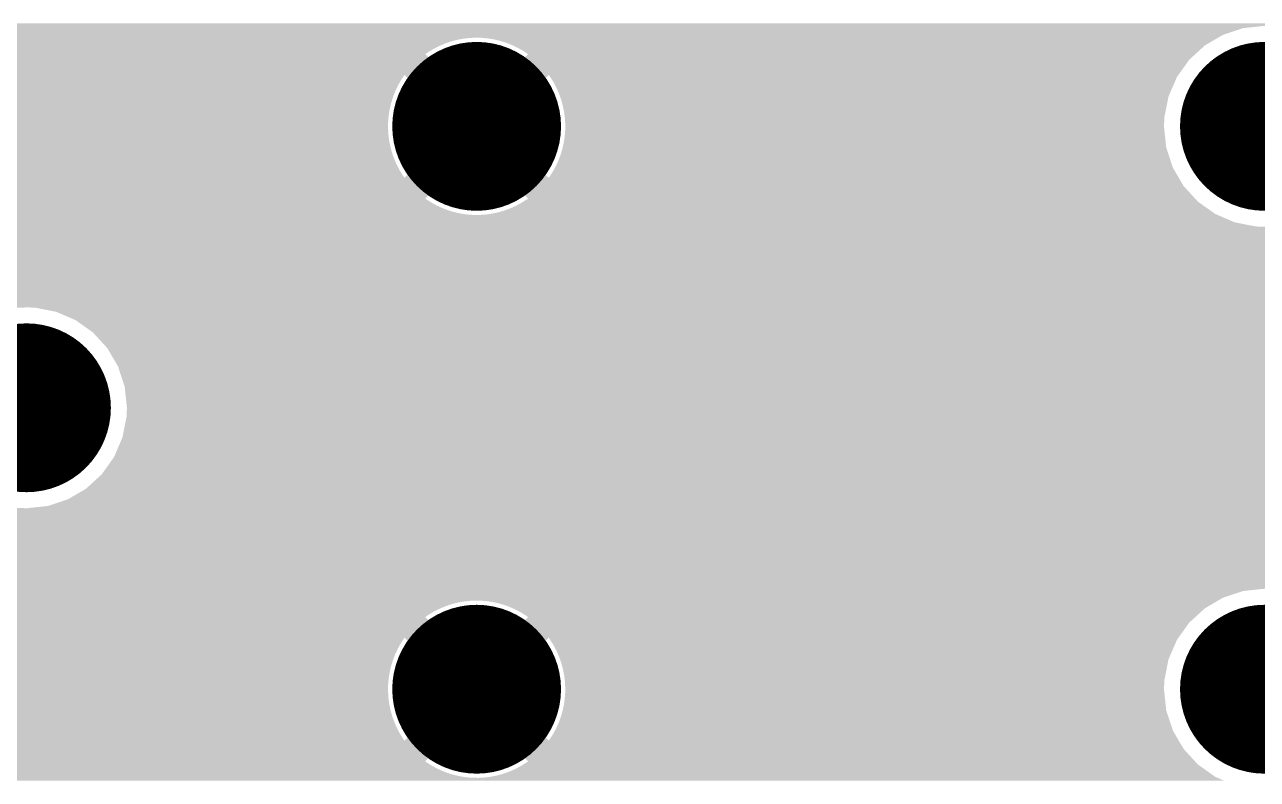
# Model space of a CAD drawing. Extents: x 295 to 953, y 10 to 290.
# Drawn here: x 698.78 to 707.96, y 108.16 to 113.78 of the extents above; entities that cross this region are included whole.
import ezdxf

# ---------------------------------------------------------------- set-up
doc = ezdxf.new("R2010")
doc.units = 0
doc.header["$LTSCALE"] = 5
doc.header["$MEASUREMENT"] = 0
doc.layers.get('0').update_dxf_attribs({"linetype": 'CONTINUOUS', "lineweight": 25})

msp = doc.modelspace()

# ---------------------------------------------------------------- linework, layer by layer
at = {"const_width": 0.6286}
for points in [[(701.8343, 113.0211, 1), (702.4629, 113.0211, 1)], [(707.7017, 113.0211, 1), (708.3303, 113.0211, 1)], [(698.4815, 110.9256, 1), (699.1101, 110.9256, 1)], [(701.8343, 108.8301, 1), (702.4629, 108.8301, 1)], [(707.7017, 108.8301, 1), (708.3303, 108.8301, 1)]]:
    msp.add_lwpolyline(points, format="xyb", close=True, dxfattribs=at)
for points in [[(561.7501, 113.7692), (561.7501, 113.7873), (723.6849, 113.7692), (723.6983, 113.7873)], [(681.2595, 113.7663), (681.1936, 113.7692), (707.9886, 113.7663), (708.016, 113.7692)], [(681.3297, 113.7525), (681.2595, 113.7663), (707.8587, 113.7525), (707.9886, 113.7663)], [(681.4147, 113.7358), (681.3297, 113.7525), (707.808, 113.7358), (707.8587, 113.7525)], [(681.4908, 113.7031), (681.4147, 113.7358), (707.7085, 113.7031), (707.808, 113.7358)], [(681.5417, 113.6812), (681.4908, 113.7031), (707.6711, 113.6812), (707.7085, 113.7031)], [(687.0936, 113.6804), (687.061, 113.6812), (702.126, 113.6804), (702.1486, 113.6812)], [(687.1038, 113.6795), (687.0936, 113.6804), (702.1016, 113.6795), (702.126, 113.6804)], [(687.1405, 113.6764), (687.1038, 113.6795), (702.0725, 113.6764), (702.1016, 113.6795)], [(687.1525, 113.6745), (687.1405, 113.6764), (702.0548, 113.6745), (702.0725, 113.6764)], [(687.1869, 113.669), (687.1525, 113.6745), (702.0247, 113.669), (702.0548, 113.6745)], [(687.1995, 113.6661), (687.1869, 113.669), (702.0086, 113.6661), (702.0247, 113.669)], [(687.2327, 113.6584), (687.1995, 113.6661), (701.9783, 113.6584), (702.0086, 113.6661)], [(702.1812, 113.6804), (702.1486, 113.6812), (707.6697, 113.6804), (707.6711, 113.6812)], [(702.2281, 113.6764), (702.1812, 113.6804), (707.6629, 113.6764), (707.6697, 113.6804)], [(702.2745, 113.669), (702.2281, 113.6764), (707.6504, 113.669), (707.6629, 113.6764)], [(702.3203, 113.6584), (702.2745, 113.669), (707.6323, 113.6584), (707.6504, 113.669)], [(687.2454, 113.6545), (687.2327, 113.6584), (701.963, 113.6545), (701.9783, 113.6584)], [(687.2777, 113.6446), (687.2454, 113.6545), (701.933, 113.6446), (701.963, 113.6545)], [(687.2903, 113.6397), (687.2777, 113.6446), (701.9183, 113.6397), (701.933, 113.6446)], [(687.3216, 113.6276), (687.2903, 113.6397), (701.889, 113.6276), (701.9183, 113.6397)], [(687.3339, 113.6217), (687.3216, 113.6276), (701.8749, 113.6217), (701.889, 113.6276)], [(687.3641, 113.6075), (687.3339, 113.6217), (701.8463, 113.6075), (701.8749, 113.6217)], [(687.3761, 113.6007), (687.3641, 113.6075), (701.8328, 113.6007), (701.8463, 113.6075)], [(687.4051, 113.5844), (687.3761, 113.6007), (701.8053, 113.5844), (701.8328, 113.6007)], [(687.4166, 113.5767), (687.4051, 113.5844), (701.7923, 113.5767), (701.8053, 113.5844)], [(687.4443, 113.5584), (687.4166, 113.5767), (701.7654, 113.5584), (701.7923, 113.5767)], [(702.3653, 113.6446), (702.3203, 113.6584), (707.6086, 113.6446), (707.6323, 113.6584)], [(702.4092, 113.6276), (702.3653, 113.6446), (707.5795, 113.6276), (707.6086, 113.6446)], [(702.4185, 113.6232), (702.4092, 113.6276), (707.572, 113.6232), (707.5795, 113.6276)], [(702.4517, 113.6075), (702.4185, 113.6232), (707.5549, 113.6075), (707.572, 113.6232)], [(702.4927, 113.5844), (702.4517, 113.6075), (707.5297, 113.5844), (707.5549, 113.6075)], [(702.5319, 113.5584), (702.4927, 113.5844), (707.5013, 113.5584), (707.5297, 113.5844)], [(687.3251, 113.4392), (687.4443, 113.5584), (701.8846, 113.4392), (701.7654, 113.5584)], [(701.9573, 113.4769), (701.9886, 113.489), (702.3405, 113.4769), (702.3079, 113.489)], [(701.9886, 113.489), (701.9956, 113.4911), (702.3079, 113.489), (702.3024, 113.4911)], [(701.9956, 113.4911), (702.0277, 113.5006), (702.3024, 113.4911), (702.2687, 113.5006)], [(702.0277, 113.5006), (702.0351, 113.5022), (702.2687, 113.5006), (702.2632, 113.5022)], [(702.0351, 113.5022), (702.0675, 113.5089), (702.2632, 113.5022), (702.2285, 113.5089)], [(702.0675, 113.5089), (702.0758, 113.51), (702.2285, 113.5089), (702.2232, 113.51)], [(702.0758, 113.51), (702.1079, 113.5139), (702.2232, 113.51), (702.1872, 113.5139)], [(702.1079, 113.5139), (702.1199, 113.5144), (702.1872, 113.5139), (702.1828, 113.5144)], [(702.1199, 113.5144), (702.1486, 113.5156), (702.1828, 113.5144), (702.1486, 113.5156)], [(702.4127, 113.4392), (702.4898, 113.5164), (707.4006, 113.4392), (707.4554, 113.5164)], [(702.4898, 113.5164), (702.5319, 113.5584), (707.4554, 113.5164), (707.5013, 113.5584)], [(681.8312, 113.4044), (681.8108, 113.4392), (707.3758, 113.4044), (707.4006, 113.4392)], [(687.6087, 113.3895), (687.5984, 113.4044), (701.6014, 113.3895), (701.6112, 113.4044)], [(687.6239, 113.3651), (687.6087, 113.3895), (701.5853, 113.3651), (701.6014, 113.3895)], [(701.7304, 113.2852), (701.6112, 113.4044), (702.5668, 113.2852), (702.686, 113.4044)], [(701.8846, 113.4392), (701.9141, 113.4565), (702.4127, 113.4392), (702.3827, 113.4565)], [(701.9141, 113.4565), (701.9204, 113.4595), (702.3827, 113.4565), (702.3774, 113.4595)], [(701.9204, 113.4595), (701.9507, 113.4743), (702.3774, 113.4595), (702.346, 113.4743)], [(701.9507, 113.4743), (701.9573, 113.4769), (702.346, 113.4743), (702.3405, 113.4769)], [(702.6963, 113.3895), (702.686, 113.4044), (707.3652, 113.3895), (707.3758, 113.4044)], [(702.6976, 113.3874), (702.6963, 113.3895), (707.3638, 113.3874), (707.3652, 113.3895)], [(687.6336, 113.3495), (687.6239, 113.3651), (701.5765, 113.3495), (701.5853, 113.3651)], [(687.647, 113.3242), (687.6336, 113.3495), (701.5622, 113.3242), (701.5765, 113.3495)], [(687.6555, 113.3079), (687.647, 113.3242), (701.5545, 113.3079), (701.5622, 113.3242)], [(687.6671, 113.2816), (687.6555, 113.3079), (701.5421, 113.2816), (701.5545, 113.3079)], [(702.7212, 113.3495), (702.6976, 113.3874), (707.3475, 113.3495), (707.3638, 113.3874)], [(702.7431, 113.3079), (702.7212, 113.3495), (707.3296, 113.3079), (707.3475, 113.3495)], [(702.762, 113.2648), (702.7431, 113.3079), (707.3111, 113.2648), (707.3296, 113.3079)], [(687.6744, 113.2648), (687.6671, 113.2816), (701.5356, 113.2648), (701.5421, 113.2816)], [(687.6841, 113.2378), (687.6744, 113.2648), (701.5251, 113.2378), (701.5356, 113.2648)], [(687.6902, 113.2205), (687.6841, 113.2378), (701.5198, 113.2205), (701.5251, 113.2378)], [(687.6979, 113.1928), (687.6902, 113.2205), (701.5113, 113.1928), (701.5198, 113.2205)], [(701.6832, 113.1872), (701.6928, 113.213), (702.6144, 113.1872), (702.604, 113.213)], [(701.6928, 113.213), (701.6985, 113.225), (702.604, 113.213), (702.5992, 113.225)], [(701.6985, 113.225), (701.7102, 113.2498), (702.5992, 113.225), (702.5867, 113.2498)], [(701.7102, 113.2498), (701.7168, 113.2613), (702.5867, 113.2498), (702.5809, 113.2613)], [(701.7168, 113.2613), (701.7304, 113.2851), (702.5809, 113.2613), (702.5668, 113.2851)], [(701.7304, 113.2851), (701.7304, 113.2852), (702.5668, 113.2851), (702.5668, 113.2852)], [(702.7701, 113.2421), (702.762, 113.2648), (707.3013, 113.2421), (707.3111, 113.2648)], [(702.7778, 113.2205), (702.7701, 113.2421), (707.2971, 113.2205), (707.3013, 113.2421)], [(702.7904, 113.1752), (702.7778, 113.2205), (707.2882, 113.1752), (707.2971, 113.2205)], [(687.7028, 113.1752), (687.6979, 113.1928), (701.5072, 113.1752), (701.5113, 113.1928)], [(687.7086, 113.147), (687.7028, 113.1752), (701.5007, 113.147), (701.5072, 113.1752)], [(687.7122, 113.1291), (687.7086, 113.147), (701.4978, 113.1291), (701.5007, 113.147)], [(687.7159, 113.1005), (687.7122, 113.1291), (701.4933, 113.1005), (701.4978, 113.1291)], [(701.6623, 113.1086), (701.6675, 113.1357), (702.6353, 113.1086), (702.6293, 113.1357)], [(701.6675, 113.1357), (701.6711, 113.1483), (702.6293, 113.1357), (702.6265, 113.1483)], [(701.6711, 113.1483), (701.6786, 113.1749), (702.6265, 113.1483), (702.6183, 113.1749)], [(701.6786, 113.1749), (701.6832, 113.1872), (702.6183, 113.1749), (702.6144, 113.1872)], [(702.7998, 113.1291), (702.7904, 113.1752), (707.2791, 113.1291), (707.2882, 113.1752)], [(702.8053, 113.087), (702.7998, 113.1291), (707.2708, 113.087), (707.2791, 113.1291)], [(687.7182, 113.0825), (687.7159, 113.1005), (701.4918, 113.0825), (701.4933, 113.1005)], [(687.7199, 113.0537), (687.7182, 113.0825), (701.4893, 113.0537), (701.4918, 113.0825)], [(687.7209, 113.0356), (687.7199, 113.0537), (701.4891, 113.0356), (701.4893, 113.0537)], [(687.7205, 113.0066), (687.7209, 113.0356), (701.4887, 113.0066), (701.4891, 113.0356)], [(701.6541, 113.0146), (701.6545, 113.0276), (702.6427, 113.0146), (702.6431, 113.0276)], [(701.6545, 113.0276), (701.6553, 113.0552), (702.6431, 113.0276), (702.6416, 113.0552)], [(701.6553, 113.0552), (701.6567, 113.0683), (702.6416, 113.0552), (702.6409, 113.0683)], [(701.6567, 113.0683), (701.6597, 113.0957), (702.6409, 113.0683), (702.6371, 113.0957)], [(701.6597, 113.0957), (701.6623, 113.1086), (702.6371, 113.0957), (702.6353, 113.1086)], [(702.8058, 113.0825), (702.8053, 113.087), (707.2706, 113.0825), (707.2708, 113.087)], [(702.8085, 113.0356), (702.8058, 113.0825), (707.2686, 113.0356), (707.2706, 113.0825)], [(702.8079, 112.9885), (702.8083, 113.0211), (707.2714, 112.9885), (707.2679, 113.0211)], [(702.8083, 113.0211), (702.8085, 113.0356), (707.2679, 113.0211), (707.2686, 113.0356)], [(687.7118, 112.913), (687.7163, 112.9416), (701.4974, 112.913), (701.4937, 112.9416)], [(687.7163, 112.9416), (687.7178, 112.9597), (701.4937, 112.9416), (701.4914, 112.9597)], [(687.7178, 112.9597), (687.7203, 112.9885), (701.4914, 112.9597), (701.4897, 112.9885)], [(687.7203, 112.9885), (687.7205, 113.0066), (701.4897, 112.9885), (701.4887, 113.0066)], [(701.6556, 112.9869), (701.6541, 113.0146), (702.642, 112.9869), (702.6427, 113.0146)], [(701.6563, 112.9739), (701.6556, 112.9869), (702.6405, 112.9739), (702.642, 112.9869)], [(701.6601, 112.9465), (701.6563, 112.9739), (702.6375, 112.9465), (702.6405, 112.9739)], [(701.6619, 112.9336), (701.6601, 112.9465), (702.635, 112.9336), (702.6375, 112.9465)], [(701.6679, 112.9065), (701.6619, 112.9336), (702.6297, 112.9065), (702.635, 112.9336)], [(702.7966, 112.8952), (702.8039, 112.9416), (707.2813, 112.8952), (707.2764, 112.9416)], [(702.8039, 112.9416), (702.8079, 112.9885), (707.2764, 112.9416), (707.2714, 112.9885)], [(687.6898, 112.8216), (687.6984, 112.8493), (701.5194, 112.8216), (701.5117, 112.8493)], [(687.6984, 112.8493), (687.7024, 112.8669), (701.5117, 112.8493), (701.5068, 112.8669)], [(687.7024, 112.8669), (687.709, 112.8952), (701.5068, 112.8669), (701.5011, 112.8952)], [(687.709, 112.8952), (687.7118, 112.913), (701.5011, 112.8952), (701.4974, 112.913)], [(701.6707, 112.8938), (701.6679, 112.9065), (702.6261, 112.8938), (702.6297, 112.9065)], [(701.679, 112.8673), (701.6707, 112.8938), (702.6186, 112.8673), (702.6261, 112.8938)], [(701.6828, 112.855), (701.679, 112.8673), (702.614, 112.855), (702.6186, 112.8673)], [(701.6932, 112.8292), (701.6828, 112.855), (702.6044, 112.8292), (702.614, 112.855)], [(702.7721, 112.8044), (702.786, 112.8493), (707.3042, 112.8044), (707.2894, 112.8493)], [(702.786, 112.8493), (702.7893, 112.8638), (707.2894, 112.8493), (707.2846, 112.8638)], [(702.7893, 112.8638), (702.7966, 112.8952), (707.2846, 112.8638), (707.2813, 112.8952)], [(687.6551, 112.7343), (687.6675, 112.7605), (701.5541, 112.7343), (701.5426, 112.7605)], [(687.6675, 112.7605), (687.674, 112.7773), (701.5426, 112.7605), (701.5352, 112.7773)], [(687.674, 112.7773), (687.6845, 112.8044), (701.5352, 112.7773), (701.5255, 112.8044)], [(687.6845, 112.8044), (687.6898, 112.8216), (701.5255, 112.8044), (701.5194, 112.8216)], [(701.6112, 112.6378), (701.7304, 112.757), (702.686, 112.6378), (702.5668, 112.757)], [(701.6981, 112.8172), (701.6932, 112.8292), (702.5988, 112.8172), (702.6044, 112.8292)], [(701.7106, 112.7923), (701.6981, 112.8172), (702.5871, 112.7923), (702.5988, 112.8172)], [(701.7164, 112.7808), (701.7106, 112.7923), (702.5804, 112.7808), (702.5871, 112.7923)], [(701.7304, 112.7571), (701.7164, 112.7808), (702.5668, 112.7571), (702.5804, 112.7808)], [(701.7304, 112.757), (701.7304, 112.7571), (702.5668, 112.757), (702.5668, 112.7571)], [(702.735, 112.718), (702.7551, 112.7605), (707.3326, 112.718), (707.3186, 112.7605)], [(702.7551, 112.7605), (702.7721, 112.8044), (707.3186, 112.7605), (707.3042, 112.8044)], [(687.6083, 112.6527), (687.6243, 112.677), (701.6009, 112.6527), (701.5858, 112.677)], [(687.6243, 112.677), (687.6331, 112.6926), (701.5858, 112.677), (701.576, 112.6926)], [(687.6331, 112.6926), (687.6474, 112.718), (701.576, 112.6926), (701.5627, 112.718)], [(687.6474, 112.718), (687.6551, 112.7343), (701.5627, 112.718), (701.5541, 112.7343)], [(702.686, 112.6378), (702.7119, 112.677), (707.3784, 112.6378), (707.3554, 112.677)], [(702.7119, 112.677), (702.7325, 112.7136), (707.3554, 112.677), (707.334, 112.7136)], [(702.7325, 112.7136), (702.735, 112.718), (707.334, 112.7136), (707.3326, 112.718)], [(681.8091, 112.6029), (681.8338, 112.6378), (707.3988, 112.6029), (707.3784, 112.6378)], [(687.4443, 112.4837), (687.3251, 112.6029), (701.7653, 112.4837), (701.8846, 112.6029)], [(687.5984, 112.6378), (687.6083, 112.6527), (701.6112, 112.6378), (701.6009, 112.6527)], [(701.9145, 112.5857), (701.8846, 112.6029), (702.3831, 112.5857), (702.4127, 112.6029)], [(701.9199, 112.5826), (701.9145, 112.5857), (702.3768, 112.5826), (702.3831, 112.5857)], [(701.9512, 112.5679), (701.9199, 112.5826), (702.3465, 112.5679), (702.3768, 112.5826)], [(701.9567, 112.5653), (701.9512, 112.5679), (702.3399, 112.5653), (702.3465, 112.5679)], [(701.9893, 112.5531), (701.9567, 112.5653), (702.3086, 112.5531), (702.3399, 112.5653)], [(702.4385, 112.5771), (702.4127, 112.6029), (707.4139, 112.5771), (707.3988, 112.6029)], [(702.5319, 112.4837), (702.4385, 112.5771), (707.4994, 112.4837), (707.4139, 112.5771)], [(687.4043, 112.4578), (687.4294, 112.4734), (701.8046, 112.4578), (701.7809, 112.4734)], [(687.4294, 112.4734), (687.4443, 112.4837), (701.7809, 112.4734), (701.7653, 112.4837)], [(701.9948, 112.5511), (701.9893, 112.5531), (702.3016, 112.5511), (702.3086, 112.5531)], [(702.0285, 112.5416), (701.9948, 112.5511), (702.2696, 112.5416), (702.3016, 112.5511)], [(702.034, 112.54), (702.0285, 112.5416), (702.2621, 112.54), (702.2696, 112.5416)], [(702.0687, 112.5332), (702.034, 112.54), (702.2297, 112.5332), (702.2621, 112.54)], [(702.074, 112.5322), (702.0687, 112.5332), (702.2214, 112.5322), (702.2297, 112.5332)], [(702.11, 112.5282), (702.074, 112.5322), (702.1893, 112.5282), (702.2214, 112.5322)], [(702.1144, 112.5277), (702.11, 112.5282), (702.1773, 112.5277), (702.1893, 112.5282)], [(702.1486, 112.5265), (702.1144, 112.5277), (702.1486, 112.5265), (702.1773, 112.5277)], [(702.4962, 112.4604), (702.517, 112.4734), (707.5207, 112.4604), (707.5089, 112.4734)], [(702.517, 112.4734), (702.5319, 112.4837), (707.5089, 112.4734), (707.4994, 112.4837)], [(687.1849, 112.3731), (687.2152, 112.3793), (702.0227, 112.3731), (701.9962, 112.3793)], [(687.2152, 112.3793), (687.2313, 112.3837), (701.9962, 112.3793), (701.9769, 112.3837)], [(687.2313, 112.3837), (687.2605, 112.3919), (701.9769, 112.3837), (701.9505, 112.3919)], [(687.2605, 112.3919), (687.2765, 112.3976), (701.9505, 112.3919), (701.9319, 112.3976)], [(687.2765, 112.3976), (687.3048, 112.4077), (701.9319, 112.3976), (701.906, 112.4077)], [(687.3048, 112.4077), (687.3206, 112.4146), (701.906, 112.4077), (701.8881, 112.4146)], [(687.3206, 112.4146), (687.3478, 112.4266), (701.8881, 112.4146), (701.8627, 112.4266)], [(687.3478, 112.4266), (687.3632, 112.4347), (701.8627, 112.4266), (701.8455, 112.4347)], [(687.3632, 112.4347), (687.3895, 112.4485), (701.8455, 112.4347), (701.821, 112.4485)], [(687.3895, 112.4485), (687.4043, 112.4578), (701.821, 112.4485), (701.8046, 112.4578)], [(702.2567, 112.3699), (702.3028, 112.3793), (707.6481, 112.3699), (707.635, 112.3793)], [(702.3028, 112.3793), (702.3481, 112.3919), (707.635, 112.3793), (707.6172, 112.3919)], [(702.3481, 112.3919), (702.3924, 112.4077), (707.6172, 112.3919), (707.595, 112.4077)], [(702.3924, 112.4077), (702.4354, 112.4266), (707.595, 112.4077), (707.5684, 112.4266)], [(702.4354, 112.4266), (702.4771, 112.4485), (707.5684, 112.4266), (707.5375, 112.4485)], [(702.4771, 112.4485), (702.4962, 112.4604), (707.5375, 112.4485), (707.5207, 112.4604)], [(681.2209, 112.2759), (681.3509, 112.2897), (707.9501, 112.2759), (707.8799, 112.2897)], [(681.3509, 112.2897), (681.4016, 112.3064), (707.8799, 112.2897), (707.7949, 112.3064)], [(681.4016, 112.3064), (681.5011, 112.3391), (707.7949, 112.3064), (707.7188, 112.3391)], [(681.5011, 112.3391), (681.5388, 112.3612), (707.7188, 112.3391), (707.6675, 112.3612)], [(687.0755, 112.3612), (687.0866, 112.3618), (702.1631, 112.3612), (702.116, 112.3618)], [(687.0866, 112.3618), (687.1224, 112.3639), (702.116, 112.3618), (702.0919, 112.3639)], [(687.1224, 112.3639), (687.1374, 112.3658), (702.0919, 112.3639), (702.0692, 112.3658)], [(687.1374, 112.3658), (687.1691, 112.3699), (702.0692, 112.3658), (702.0431, 112.3699)], [(687.1691, 112.3699), (687.1849, 112.3731), (702.0431, 112.3699), (702.0227, 112.3731)], [(702.1631, 112.3612), (702.21, 112.3639), (707.6675, 112.3612), (707.6612, 112.3639)], [(702.21, 112.3639), (702.2484, 112.3688), (707.6612, 112.3639), (707.6496, 112.3688)], [(702.2484, 112.3688), (702.2567, 112.3699), (707.6496, 112.3688), (707.6481, 112.3699)], [(659.4443, 112.1976), (659.422, 112.273), (723.7576, 112.1976), (723.6852, 112.273)], [(659.4492, 112.1808), (659.4443, 112.1976), (712.3641, 112.1808), (712.5213, 112.1976)], [(681.1936, 112.273), (681.2209, 112.2759), (708.016, 112.273), (707.9501, 112.2759)], [(659.4591, 112.1474), (659.4492, 112.1808), (712.2623, 112.1474), (712.3641, 112.1808)], [(659.4607, 112.1314), (659.4591, 112.1474), (712.2138, 112.1314), (712.2623, 112.1474)], [(659.4683, 112.0515), (659.4607, 112.1314), (712.0773, 112.0515), (712.2138, 112.1314)], [(659.4758, 111.9733), (659.4683, 112.0515), (711.9919, 111.9733), (712.0773, 112.0515)], [(659.4587, 111.8158), (659.4752, 111.9389), (711.8691, 111.8158), (711.9565, 111.9389)], [(659.4752, 111.9389), (659.4753, 111.9448), (711.9565, 111.9389), (711.9607, 111.9448)], [(659.4753, 111.9448), (659.4758, 111.9733), (711.9607, 111.9448), (711.9919, 111.9733)], [(659.4209, 111.6737), (659.4519, 111.7656), (711.808, 111.6737), (711.8475, 111.7656)], [(659.4519, 111.7656), (659.4587, 111.8158), (711.8475, 111.7656), (711.8691, 111.8158)], [(672.0393, 111.6708), (671.9734, 111.6737), (698.7684, 111.6708), (698.7958, 111.6737)], [(698.8617, 111.6708), (698.7958, 111.6737), (711.8068, 111.6708), (711.808, 111.6737)], [(698.863, 111.6705), (698.8617, 111.6708), (711.8067, 111.6705), (711.8068, 111.6708)], [(699.0169, 111.6403), (698.863, 111.6705), (711.8007, 111.6403), (711.8067, 111.6705)], [(699.1622, 111.5778), (699.0169, 111.6403), (711.7884, 111.5778), (711.8007, 111.6403)], [(699.2501, 111.5153), (699.1622, 111.5778), (711.7761, 111.5153), (711.7884, 111.5778)], [(699.2911, 111.4862), (699.2501, 111.5153), (711.7749, 111.4862), (711.7761, 111.5153)], [(699.3248, 111.4495), (699.2911, 111.4862), (711.7732, 111.4495), (711.7749, 111.4862)], [(699.3979, 111.3696), (699.3248, 111.4495), (711.7817, 111.3696), (711.7732, 111.4495)], [(699.4432, 111.2922), (699.3979, 111.3696), (711.79, 111.2922), (711.7817, 111.3696)], [(699.4778, 111.2331), (699.4432, 111.2922), (711.8094, 111.2331), (711.79, 111.2922)], [(699.5078, 111.142), (699.4778, 111.2331), (711.8394, 111.142), (711.8094, 111.2331)], [(699.5272, 111.0828), (699.5078, 111.142), (711.874, 111.0828), (711.8394, 111.142)], [(699.5354, 111.0055), (699.5272, 111.0828), (711.9193, 111.0055), (711.874, 111.0828)], [(699.5439, 110.9256), (699.5354, 111.0055), (711.9924, 110.9256), (711.9193, 111.0055)], [(699.5423, 110.8888), (699.5439, 110.9256), (712.026, 110.8888), (711.9924, 110.9256)], [(699.5287, 110.7972), (699.541, 110.8597), (712.155, 110.7972), (712.067, 110.8597)], [(699.541, 110.8597), (699.5423, 110.8888), (712.067, 110.8597), (712.026, 110.8888)], [(699.5105, 110.7045), (699.5164, 110.7348), (712.4542, 110.7045), (712.3003, 110.7348)], [(699.5164, 110.7348), (699.5287, 110.7972), (712.3003, 110.7348), (712.155, 110.7972)], [(699.4587, 110.5839), (699.5091, 110.7014), (732.629, 110.5839), (732.5943, 110.7014)], [(699.5091, 110.7014), (699.5104, 110.7043), (712.5213, 110.7014), (712.4555, 110.7043)], [(699.5104, 110.7043), (699.5105, 110.7045), (712.4555, 110.7043), (712.4542, 110.7045)], [(699.4329, 110.5379), (699.4481, 110.5592), (732.6529, 110.5379), (732.6418, 110.5592)], [(699.4481, 110.5592), (699.4587, 110.5839), (732.6418, 110.5592), (732.629, 110.5839)], [(699.3587, 110.4335), (699.3758, 110.4575), (723.6903, 110.4335), (723.7308, 110.4575)], [(699.3758, 110.4575), (699.3907, 110.4785), (723.7308, 110.4575), (723.7728, 110.4785)], [(699.3907, 110.4785), (699.4035, 110.4964), (723.7728, 110.4785), (723.8163, 110.4964)], [(699.4035, 110.4964), (699.414, 110.5113), (723.8163, 110.4964), (723.861, 110.5113)], [(699.414, 110.5113), (699.4222, 110.5229), (723.861, 110.5113), (723.9065, 110.5229)], [(699.4222, 110.5229), (699.4282, 110.5312), (723.9065, 110.5229), (723.9528, 110.5312)], [(699.4282, 110.5312), (699.4317, 110.5362), (723.9528, 110.5312), (723.9996, 110.5362)], [(699.4317, 110.5362), (699.4329, 110.5379), (723.9996, 110.5362), (724.0466, 110.5379)], [(699.2398, 110.3235), (699.34, 110.4152), (723.755, 110.3235), (723.6633, 110.4152)], [(699.34, 110.4152), (699.3565, 110.4303), (723.6633, 110.4152), (723.6856, 110.4303)], [(699.3565, 110.4303), (699.3587, 110.4335), (723.6856, 110.4303), (723.6903, 110.4335)], [(699.1332, 110.2611), (699.1857, 110.2918), (732.8541, 110.2611), (732.8182, 110.2918)], [(699.1857, 110.2918), (699.1928, 110.296), (732.8182, 110.2918), (732.815, 110.296)], [(699.1928, 110.296), (699.2398, 110.3235), (723.7825, 110.296), (723.755, 110.3235)], [(621.34, 110.1588), (621.3635, 110.1775), (723.4498, 110.1588), (723.4586, 110.1775)], [(671.9734, 110.1775), (672.0007, 110.1804), (698.7958, 110.1775), (698.7299, 110.1804)], [(698.7958, 110.1775), (698.8279, 110.1809), (723.4586, 110.1775), (723.4602, 110.1809)], [(698.8279, 110.1809), (698.9531, 110.1942), (723.4602, 110.1809), (723.4677, 110.1942)], [(698.9531, 110.1942), (699.0373, 110.2219), (723.4677, 110.1942), (723.4833, 110.2219)], [(699.0373, 110.2219), (699.1033, 110.2436), (723.4833, 110.2219), (723.4976, 110.2436)], [(699.1033, 110.2436), (699.1332, 110.2611), (723.4976, 110.2436), (723.5092, 110.2611)], [(621.1849, 110.0782), (621.2162, 110.0945), (723.4181, 110.0782), (723.4231, 110.0945)], [(621.2162, 110.0945), (621.3007, 110.1384), (723.4231, 110.0945), (723.4401, 110.1384)], [(621.3007, 110.1384), (621.34, 110.1588), (723.4401, 110.1384), (723.4498, 110.1588)], [(593.4555, 110.0038), (593.4547, 110.0119), (723.3986, 110.0038), (723.4005, 110.0119)], [(593.46, 109.9573), (593.4555, 110.0038), (723.3913, 109.9573), (723.3986, 110.0038)], [(620.8432, 110.0119), (621.0172, 110.0287), (723.4005, 110.0119), (723.4044, 110.0287)], [(621.0172, 110.0287), (621.0879, 110.0496), (723.4044, 110.0287), (723.4092, 110.0496)], [(621.0879, 110.0496), (621.1849, 110.0782), (723.4092, 110.0496), (723.4181, 110.0782)], [(593.4645, 109.9104), (593.46, 109.9573), (723.3873, 109.9104), (723.3913, 109.9573)], [(593.4646, 109.9093), (593.4645, 109.9104), (723.3873, 109.9093), (723.3873, 109.9104)], [(593.4647, 109.9076), (593.4646, 109.9093), (717.1892, 109.9076), (717.2362, 109.9093)], [(593.4652, 109.9026), (593.4647, 109.9076), (717.1424, 109.9026), (717.1892, 109.9076)], [(593.466, 109.8942), (593.4652, 109.9026), (717.0962, 109.8942), (717.1424, 109.9026)], [(593.4618, 109.8048), (593.465, 109.8288), (716.8799, 109.8048), (716.9204, 109.8288)], [(593.465, 109.8288), (593.467, 109.8434), (716.9204, 109.8288), (716.9496, 109.8434)], [(593.4671, 109.8826), (593.466, 109.8942), (717.0506, 109.8826), (717.0962, 109.8942)], [(593.467, 109.8434), (593.4671, 109.8498), (716.9496, 109.8434), (716.9625, 109.8498)], [(593.4676, 109.8778), (593.4671, 109.8826), (717.0362, 109.8778), (717.0506, 109.8826)], [(593.4671, 109.8498), (593.4674, 109.8678), (716.9625, 109.8498), (717.0059, 109.8678)], [(593.4674, 109.8678), (593.4676, 109.8778), (717.0059, 109.8678), (717.0362, 109.8778)], [(593.4437, 109.6701), (593.4593, 109.7865), (716.9694, 109.6701), (716.853, 109.7865)], [(593.4593, 109.7865), (593.4618, 109.8048), (716.853, 109.7865), (716.8799, 109.8048)], [(593.4178, 109.5932), (593.431, 109.6325), (716.6729, 109.5932), (716.6988, 109.6325)], [(593.431, 109.6325), (593.4315, 109.6341), (723.4339, 109.6325), (723.4332, 109.6341)], [(593.4315, 109.6341), (593.4427, 109.6673), (723.4332, 109.6341), (723.4213, 109.6673)], [(593.4427, 109.6673), (593.4437, 109.6701), (716.9722, 109.6673), (716.9694, 109.6701)], [(593.4127, 109.5782), (593.4178, 109.5932), (716.6644, 109.5782), (716.6729, 109.5932)], [(681.2595, 109.5753), (681.1936, 109.5782), (707.9886, 109.5753), (708.016, 109.5782)], [(681.3297, 109.5615), (681.2595, 109.5753), (707.8587, 109.5615), (707.9886, 109.5753)], [(681.4147, 109.5448), (681.3297, 109.5615), (707.808, 109.5448), (707.8587, 109.5615)], [(681.4908, 109.5121), (681.4147, 109.5448), (707.7085, 109.5121), (707.808, 109.5448)], [(681.5417, 109.4902), (681.4908, 109.5121), (707.6711, 109.4902), (707.7085, 109.5121)], [(687.0936, 109.4894), (687.061, 109.4902), (702.126, 109.4894), (702.1486, 109.4902)], [(687.1038, 109.4885), (687.0936, 109.4894), (702.1016, 109.4885), (702.126, 109.4894)], [(687.1405, 109.4854), (687.1038, 109.4885), (702.0725, 109.4854), (702.1016, 109.4885)], [(687.1525, 109.4835), (687.1405, 109.4854), (702.0548, 109.4835), (702.0725, 109.4854)], [(687.1869, 109.478), (687.1525, 109.4835), (702.0247, 109.478), (702.0548, 109.4835)], [(687.1995, 109.4751), (687.1869, 109.478), (702.0086, 109.4751), (702.0247, 109.478)], [(687.2327, 109.4674), (687.1995, 109.4751), (701.9783, 109.4674), (702.0086, 109.4751)], [(687.2454, 109.4635), (687.2327, 109.4674), (701.963, 109.4635), (701.9783, 109.4674)], [(687.2777, 109.4536), (687.2454, 109.4635), (701.933, 109.4536), (701.963, 109.4635)], [(687.2903, 109.4487), (687.2777, 109.4536), (701.9183, 109.4487), (701.933, 109.4536)], [(687.3216, 109.4366), (687.2903, 109.4487), (701.889, 109.4366), (701.9183, 109.4487)], [(702.1812, 109.4894), (702.1486, 109.4902), (707.6697, 109.4894), (707.6711, 109.4902)], [(702.2281, 109.4854), (702.1812, 109.4894), (707.6629, 109.4854), (707.6697, 109.4894)], [(702.2745, 109.478), (702.2281, 109.4854), (707.6504, 109.478), (707.6629, 109.4854)], [(702.3203, 109.4674), (702.2745, 109.478), (707.6323, 109.4674), (707.6504, 109.478)], [(702.3653, 109.4536), (702.3203, 109.4674), (707.6086, 109.4536), (707.6323, 109.4674)], [(702.4092, 109.4366), (702.3653, 109.4536), (707.5795, 109.4366), (707.6086, 109.4536)], [(687.3339, 109.4307), (687.3216, 109.4366), (701.8749, 109.4307), (701.889, 109.4366)], [(687.3251, 109.2482), (687.4443, 109.3674), (701.8846, 109.2482), (701.7654, 109.3674)], [(687.3641, 109.4165), (687.3339, 109.4307), (701.8463, 109.4165), (701.8749, 109.4307)], [(687.3761, 109.4097), (687.3641, 109.4165), (701.8328, 109.4097), (701.8463, 109.4165)], [(687.4051, 109.3934), (687.3761, 109.4097), (701.8053, 109.3934), (701.8328, 109.4097)], [(687.4166, 109.3857), (687.4051, 109.3934), (701.7923, 109.3857), (701.8053, 109.3934)], [(687.4443, 109.3674), (687.4166, 109.3857), (701.7654, 109.3674), (701.7923, 109.3857)], [(702.4185, 109.4322), (702.4092, 109.4366), (707.572, 109.4322), (707.5795, 109.4366)], [(702.4517, 109.4165), (702.4185, 109.4322), (707.5549, 109.4165), (707.572, 109.4322)], [(702.4927, 109.3934), (702.4517, 109.4165), (707.5297, 109.3934), (707.5549, 109.4165)], [(702.4898, 109.3254), (702.5319, 109.3674), (707.4554, 109.3254), (707.5013, 109.3674)], [(702.5319, 109.3674), (702.4927, 109.3934), (707.5013, 109.3674), (707.5297, 109.3934)], [(701.8846, 109.2482), (701.9141, 109.2655), (702.4127, 109.2482), (702.3827, 109.2655)], [(701.9141, 109.2655), (701.9204, 109.2685), (702.3827, 109.2655), (702.3774, 109.2685)], [(701.9204, 109.2685), (701.9507, 109.2833), (702.3774, 109.2685), (702.346, 109.2833)], [(701.9507, 109.2833), (701.9573, 109.2859), (702.346, 109.2833), (702.3405, 109.2859)], [(701.9573, 109.2859), (701.9886, 109.298), (702.3405, 109.2859), (702.3079, 109.298)], [(701.9886, 109.298), (701.9956, 109.3001), (702.3079, 109.298), (702.3024, 109.3001)], [(701.9956, 109.3001), (702.0277, 109.3096), (702.3024, 109.3001), (702.2687, 109.3096)], [(702.0277, 109.3096), (702.0351, 109.3112), (702.2687, 109.3096), (702.2632, 109.3112)], [(702.0351, 109.3112), (702.0675, 109.3179), (702.2632, 109.3112), (702.2285, 109.3179)], [(702.0675, 109.3179), (702.0758, 109.319), (702.2285, 109.3179), (702.2232, 109.319)], [(702.0758, 109.319), (702.1079, 109.3229), (702.2232, 109.319), (702.1872, 109.3229)], [(702.1079, 109.3229), (702.1199, 109.3234), (702.1872, 109.3229), (702.1828, 109.3234)], [(702.1199, 109.3234), (702.1486, 109.3246), (702.1828, 109.3234), (702.1486, 109.3246)], [(702.4127, 109.2482), (702.4898, 109.3254), (707.4006, 109.2482), (707.4554, 109.3254)], [(681.8312, 109.2134), (681.8108, 109.2482), (707.3758, 109.2134), (707.4006, 109.2482)], [(687.6087, 109.1985), (687.5984, 109.2134), (701.6014, 109.1985), (701.6112, 109.2134)], [(687.6239, 109.1741), (687.6087, 109.1985), (701.5853, 109.1741), (701.6014, 109.1985)], [(687.6336, 109.1585), (687.6239, 109.1741), (701.5765, 109.1585), (701.5853, 109.1741)], [(701.7304, 109.0942), (701.6112, 109.2134), (702.5668, 109.0942), (702.686, 109.2134)], [(702.6963, 109.1985), (702.686, 109.2134), (707.3652, 109.1985), (707.3758, 109.2134)], [(702.6976, 109.1964), (702.6963, 109.1985), (707.3638, 109.1964), (707.3652, 109.1985)], [(702.7212, 109.1585), (702.6976, 109.1964), (707.3475, 109.1585), (707.3638, 109.1964)], [(687.647, 109.1332), (687.6336, 109.1585), (701.5622, 109.1332), (701.5765, 109.1585)], [(687.6555, 109.1169), (687.647, 109.1332), (701.5545, 109.1169), (701.5622, 109.1332)], [(687.6671, 109.0906), (687.6555, 109.1169), (701.5421, 109.0906), (701.5545, 109.1169)], [(687.6744, 109.0738), (687.6671, 109.0906), (701.5356, 109.0738), (701.5421, 109.0906)], [(687.6841, 109.0468), (687.6744, 109.0738), (701.5251, 109.0468), (701.5356, 109.0738)], [(701.7168, 109.0703), (701.7304, 109.0941), (702.5809, 109.0703), (702.5668, 109.0941)], [(701.7304, 109.0941), (701.7304, 109.0942), (702.5668, 109.0941), (702.5668, 109.0942)], [(702.7431, 109.1169), (702.7212, 109.1585), (707.3296, 109.1169), (707.3475, 109.1585)], [(702.762, 109.0738), (702.7431, 109.1169), (707.3111, 109.0738), (707.3296, 109.1169)], [(702.7701, 109.0511), (702.762, 109.0738), (707.3013, 109.0511), (707.3111, 109.0738)], [(687.6902, 109.0295), (687.6841, 109.0468), (701.5198, 109.0295), (701.5251, 109.0468)], [(687.6979, 109.0018), (687.6902, 109.0295), (701.5113, 109.0018), (701.5198, 109.0295)], [(687.7028, 108.9842), (687.6979, 109.0018), (701.5072, 108.9842), (701.5113, 109.0018)], [(687.7086, 108.956), (687.7028, 108.9842), (701.5007, 108.956), (701.5072, 108.9842)], [(701.6711, 108.9573), (701.6786, 108.9839), (702.6265, 108.9573), (702.6183, 108.9839)], [(701.6786, 108.9839), (701.6832, 108.9962), (702.6183, 108.9839), (702.6144, 108.9962)], [(701.6832, 108.9962), (701.6928, 109.022), (702.6144, 108.9962), (702.604, 109.022)], [(701.6928, 109.022), (701.6985, 109.034), (702.604, 109.022), (702.5992, 109.034)], [(701.6985, 109.034), (701.7102, 109.0588), (702.5992, 109.034), (702.5867, 109.0588)], [(701.7102, 109.0588), (701.7168, 109.0703), (702.5867, 109.0588), (702.5809, 109.0703)], [(702.7778, 109.0295), (702.7701, 109.0511), (707.2971, 109.0295), (707.3013, 109.0511)], [(702.7904, 108.9842), (702.7778, 109.0295), (707.2882, 108.9842), (707.2971, 109.0295)], [(702.7998, 108.9381), (702.7904, 108.9842), (707.2791, 108.9381), (707.2882, 108.9842)], [(687.7122, 108.9381), (687.7086, 108.956), (701.4978, 108.9381), (701.5007, 108.956)], [(687.7159, 108.9095), (687.7122, 108.9381), (701.4933, 108.9095), (701.4978, 108.9381)], [(687.7182, 108.8915), (687.7159, 108.9095), (701.4918, 108.8915), (701.4933, 108.9095)], [(687.7199, 108.8627), (687.7182, 108.8915), (701.4893, 108.8627), (701.4918, 108.8915)], [(701.6567, 108.8773), (701.6597, 108.9047), (702.6409, 108.8773), (702.6371, 108.9047)], [(701.6597, 108.9047), (701.6623, 108.9176), (702.6371, 108.9047), (702.6353, 108.9176)], [(701.6623, 108.9176), (701.6675, 108.9447), (702.6353, 108.9176), (702.6293, 108.9447)], [(701.6675, 108.9447), (701.6711, 108.9573), (702.6293, 108.9447), (702.6265, 108.9573)], [(702.8053, 108.896), (702.7998, 108.9381), (707.2708, 108.896), (707.2791, 108.9381)], [(702.8058, 108.8915), (702.8053, 108.896), (707.2706, 108.8915), (707.2708, 108.896)], [(702.8085, 108.8446), (702.8058, 108.8915), (707.2686, 108.8446), (707.2706, 108.8915)], [(687.7178, 108.7687), (687.7203, 108.7975), (701.4914, 108.7687), (701.4897, 108.7975)], [(687.7209, 108.8446), (687.7199, 108.8627), (701.4891, 108.8446), (701.4893, 108.8627)], [(687.7203, 108.7975), (687.7205, 108.8156), (701.4897, 108.7975), (701.4887, 108.8156)], [(687.7205, 108.8156), (687.7209, 108.8446), (701.4887, 108.8156), (701.4891, 108.8446)], [(701.6541, 108.8236), (701.6545, 108.8366), (702.6427, 108.8236), (702.6431, 108.8366)], [(701.6556, 108.7959), (701.6541, 108.8236), (702.642, 108.7959), (702.6427, 108.8236)], [(701.6545, 108.8366), (701.6553, 108.8642), (702.6431, 108.8366), (702.6416, 108.8642)], [(701.6553, 108.8642), (701.6567, 108.8773), (702.6416, 108.8642), (702.6409, 108.8773)], [(702.8039, 108.7506), (702.8079, 108.7975), (707.2764, 108.7506), (707.2714, 108.7975)], [(702.8079, 108.7975), (702.8083, 108.8301), (707.2714, 108.7975), (707.2679, 108.8301)], [(702.8083, 108.8301), (702.8085, 108.8446), (707.2679, 108.8301), (707.2686, 108.8446)], [(687.709, 108.7042), (687.7118, 108.722), (701.5011, 108.7042), (701.4974, 108.722)], [(687.7118, 108.722), (687.7163, 108.7506), (701.4974, 108.722), (701.4937, 108.7506)], [(687.7163, 108.7506), (687.7178, 108.7687), (701.4937, 108.7506), (701.4914, 108.7687)], [(701.6563, 108.7829), (701.6556, 108.7959), (702.6405, 108.7829), (702.642, 108.7959)], [(701.6601, 108.7555), (701.6563, 108.7829), (702.6375, 108.7555), (702.6405, 108.7829)], [(701.6619, 108.7426), (701.6601, 108.7555), (702.635, 108.7426), (702.6375, 108.7555)], [(701.6679, 108.7155), (701.6619, 108.7426), (702.6297, 108.7155), (702.635, 108.7426)], [(701.6707, 108.7028), (701.6679, 108.7155), (702.6261, 108.7028), (702.6297, 108.7155)], [(702.7966, 108.7042), (702.8039, 108.7506), (707.2813, 108.7042), (707.2764, 108.7506)], [(687.6845, 108.6134), (687.6898, 108.6306), (701.5255, 108.6134), (701.5194, 108.6306)], [(687.6898, 108.6306), (687.6984, 108.6583), (701.5194, 108.6306), (701.5117, 108.6583)], [(687.6984, 108.6583), (687.7024, 108.6759), (701.5117, 108.6583), (701.5068, 108.6759)], [(687.7024, 108.6759), (687.709, 108.7042), (701.5068, 108.6759), (701.5011, 108.7042)], [(701.679, 108.6763), (701.6707, 108.7028), (702.6186, 108.6763), (702.6261, 108.7028)], [(701.6828, 108.664), (701.679, 108.6763), (702.614, 108.664), (702.6186, 108.6763)], [(701.6932, 108.6382), (701.6828, 108.664), (702.6044, 108.6382), (702.614, 108.664)], [(701.6981, 108.6262), (701.6932, 108.6382), (702.5988, 108.6262), (702.6044, 108.6382)], [(701.7106, 108.6013), (701.6981, 108.6262), (702.5871, 108.6013), (702.5988, 108.6262)], [(702.7721, 108.6134), (702.786, 108.6583), (707.3042, 108.6134), (707.2894, 108.6583)], [(702.786, 108.6583), (702.7893, 108.6728), (707.2894, 108.6583), (707.2846, 108.6728)], [(702.7893, 108.6728), (702.7966, 108.7042), (707.2846, 108.6728), (707.2813, 108.7042)], [(687.6331, 108.5016), (687.6474, 108.527), (701.576, 108.5016), (701.5627, 108.527)], [(687.6474, 108.527), (687.6551, 108.5433), (701.5627, 108.527), (701.5541, 108.5433)], [(687.6551, 108.5433), (687.6675, 108.5695), (701.5541, 108.5433), (701.5426, 108.5695)], [(687.6675, 108.5695), (687.674, 108.5863), (701.5426, 108.5695), (701.5352, 108.5863)], [(687.674, 108.5863), (687.6845, 108.6134), (701.5352, 108.5863), (701.5255, 108.6134)], [(701.6112, 108.4468), (701.7304, 108.566), (702.686, 108.4468), (702.5668, 108.566)], [(701.7164, 108.5898), (701.7106, 108.6013), (702.5804, 108.5898), (702.5871, 108.6013)], [(701.7304, 108.5661), (701.7164, 108.5898), (702.5668, 108.5661), (702.5804, 108.5898)], [(701.7304, 108.566), (701.7304, 108.5661), (702.5668, 108.566), (702.5668, 108.5661)], [(702.7119, 108.486), (702.7325, 108.5226), (707.3554, 108.486), (707.334, 108.5226)], [(702.7325, 108.5226), (702.735, 108.527), (707.334, 108.5226), (707.3326, 108.527)], [(702.735, 108.527), (702.7551, 108.5695), (707.3326, 108.527), (707.3186, 108.5695)], [(702.7551, 108.5695), (702.7721, 108.6134), (707.3186, 108.5695), (707.3042, 108.6134)], [(681.8091, 108.4119), (681.8338, 108.4468), (707.3988, 108.4119), (707.3784, 108.4468)], [(687.5984, 108.4468), (687.6083, 108.4617), (701.6112, 108.4468), (701.6009, 108.4617)], [(687.6083, 108.4617), (687.6243, 108.486), (701.6009, 108.4617), (701.5858, 108.486)], [(687.6243, 108.486), (687.6331, 108.5016), (701.5858, 108.486), (701.576, 108.5016)], [(702.686, 108.4468), (702.7119, 108.486), (707.3784, 108.4468), (707.3554, 108.486)], [(687.4443, 108.2927), (687.3251, 108.4119), (701.7653, 108.2927), (701.8846, 108.4119)], [(701.9145, 108.3947), (701.8846, 108.4119), (702.3831, 108.3947), (702.4127, 108.4119)], [(701.9199, 108.3916), (701.9145, 108.3947), (702.3768, 108.3916), (702.3831, 108.3947)], [(701.9512, 108.3769), (701.9199, 108.3916), (702.3465, 108.3769), (702.3768, 108.3916)], [(701.9567, 108.3743), (701.9512, 108.3769), (702.3399, 108.3743), (702.3465, 108.3769)], [(701.9893, 108.3621), (701.9567, 108.3743), (702.3086, 108.3621), (702.3399, 108.3743)], [(701.9948, 108.3601), (701.9893, 108.3621), (702.3016, 108.3601), (702.3086, 108.3621)], [(702.0285, 108.3506), (701.9948, 108.3601), (702.2696, 108.3506), (702.3016, 108.3601)], [(702.034, 108.349), (702.0285, 108.3506), (702.2621, 108.349), (702.2696, 108.3506)], [(702.0687, 108.3422), (702.034, 108.349), (702.2297, 108.3422), (702.2621, 108.349)], [(702.074, 108.3412), (702.0687, 108.3422), (702.2214, 108.3412), (702.2297, 108.3422)], [(702.11, 108.3372), (702.074, 108.3412), (702.1893, 108.3372), (702.2214, 108.3412)], [(702.4385, 108.3861), (702.4127, 108.4119), (707.4139, 108.3861), (707.3988, 108.4119)], [(702.5319, 108.2927), (702.4385, 108.3861), (707.4994, 108.2927), (707.4139, 108.3861)], [(687.3632, 108.2437), (687.3895, 108.2575), (701.8455, 108.2437), (701.821, 108.2575)], [(687.3895, 108.2575), (687.4043, 108.2668), (701.821, 108.2575), (701.8046, 108.2668)], [(687.4043, 108.2668), (687.4294, 108.2824), (701.8046, 108.2668), (701.7809, 108.2824)], [(687.4294, 108.2824), (687.4443, 108.2927), (701.7809, 108.2824), (701.7653, 108.2927)], [(702.1144, 108.3367), (702.11, 108.3372), (702.1773, 108.3367), (702.1893, 108.3372)], [(702.1486, 108.3355), (702.1144, 108.3367), (702.1486, 108.3355), (702.1773, 108.3367)], [(702.4354, 108.2356), (702.4771, 108.2575), (707.5684, 108.2356), (707.5375, 108.2575)], [(702.4771, 108.2575), (702.4962, 108.2694), (707.5375, 108.2575), (707.5207, 108.2694)], [(702.4962, 108.2694), (702.517, 108.2824), (707.5207, 108.2694), (707.5089, 108.2824)], [(702.517, 108.2824), (702.5319, 108.2927), (707.5089, 108.2824), (707.4994, 108.2927)], [(681.5011, 108.1481), (681.5388, 108.1702), (707.7188, 108.1481), (707.6675, 108.1702)], [(687.0755, 108.1702), (687.0866, 108.1708), (702.1631, 108.1702), (702.116, 108.1708)], [(687.0866, 108.1708), (687.1224, 108.1729), (702.116, 108.1708), (702.0919, 108.1729)], [(687.1224, 108.1729), (687.1374, 108.1748), (702.0919, 108.1729), (702.0692, 108.1748)], [(687.1374, 108.1748), (687.1691, 108.1789), (702.0692, 108.1748), (702.0431, 108.1789)], [(687.1691, 108.1789), (687.1849, 108.1821), (702.0431, 108.1789), (702.0227, 108.1821)], [(687.1849, 108.1821), (687.2152, 108.1883), (702.0227, 108.1821), (701.9962, 108.1883)], [(687.2152, 108.1883), (687.2313, 108.1927), (701.9962, 108.1883), (701.9769, 108.1927)], [(687.2313, 108.1927), (687.2605, 108.2009), (701.9769, 108.1927), (701.9505, 108.2009)], [(687.2605, 108.2009), (687.2765, 108.2066), (701.9505, 108.2009), (701.9319, 108.2066)], [(687.2765, 108.2066), (687.3048, 108.2167), (701.9319, 108.2066), (701.906, 108.2167)], [(687.3048, 108.2167), (687.3206, 108.2236), (701.906, 108.2167), (701.8881, 108.2236)], [(687.3206, 108.2236), (687.3478, 108.2356), (701.8881, 108.2236), (701.8627, 108.2356)], [(687.3478, 108.2356), (687.3632, 108.2437), (701.8627, 108.2356), (701.8455, 108.2437)], [(702.1631, 108.1702), (702.21, 108.1729), (707.6675, 108.1702), (707.6612, 108.1729)], [(702.21, 108.1729), (702.2484, 108.1778), (707.6612, 108.1729), (707.6496, 108.1778)], [(702.2484, 108.1778), (702.2567, 108.1789), (707.6496, 108.1778), (707.6481, 108.1789)], [(702.2567, 108.1789), (702.3028, 108.1883), (707.6481, 108.1789), (707.635, 108.1883)], [(702.3028, 108.1883), (702.3481, 108.2009), (707.635, 108.1883), (707.6172, 108.2009)], [(702.3481, 108.2009), (702.3924, 108.2167), (707.6172, 108.2009), (707.595, 108.2167)], [(702.3924, 108.2167), (702.4354, 108.2356), (707.595, 108.2167), (707.5684, 108.2356)]]:
    msp.add_solid(points)

doc.saveas('drawing.dxf')
